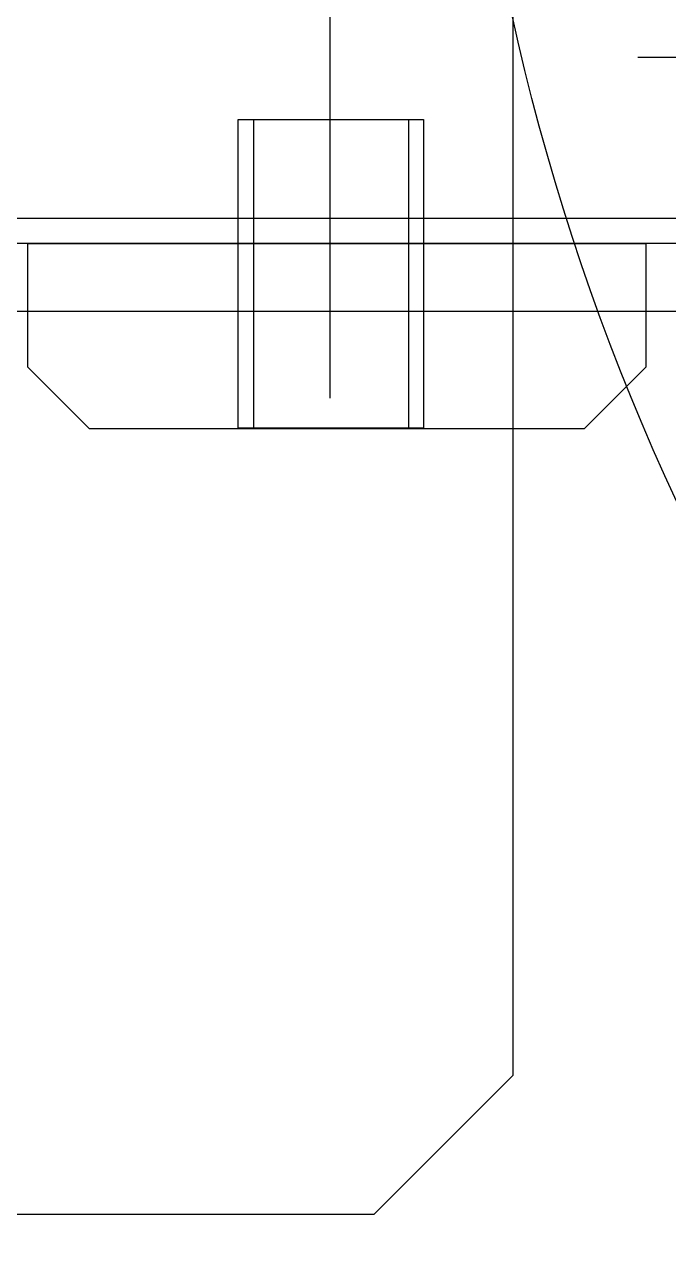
# Model space of a CAD drawing. Extents: x -381 to 213, y -63 to 250.
# Drawn here: x -162.89 to -152.47, y -15.53 to 4.36 of the extents above; entities that cross this region are included whole.
import ezdxf

# ---------------------------------------------------------------- set-up
doc = ezdxf.new("R2010")
doc.units = 0
doc.header["$MEASUREMENT"] = 0
for name, pattern in [('K5LT65535', [0]), ('K5LT_AXLED', [19.5, 15, -1.5, 1.5, -1.5]), ('K5LT_BASIC', [0])]:
    doc.linetypes.add(name, pattern=pattern)
doc.layers.add('Системный слой', color=7, linetype='Continuous')

# ---------------------------------------------------------------- blocks, each defined once
blk = doc.blocks.new('*U')
at = {"layer": 'Системный слой', "color": 30, "linetype": 'K5LT_AXLED'}
for p, q in [((54.117, 5.679), (54.117, -7.821)), ((54.117, 5.679), (54.117, -8.321)), ((54.117, 5.679), (54.117, -7.821)), ((62.602, -2.806), (59.102, -2.806))]:
    blk.add_line(p, q, dxfattribs=at)
at = {"layer": 'Системный слой', "color": 5, "linetype": 'K5LT_BASIC'}
for p, q in [((156.17, 1.223), (-168.83, 1.223)), ((-168.83, -0.277), (156.17, -0.277)), ((52.634, -3.81), (55.634, -3.81)), ((52.634, -8.81), (52.634, -3.81)), ((52.889, -3.81), (55.389, -3.81)), ((52.889, -8.81), (52.889, -3.81)), ((55.389, -3.81), (55.389, -8.81)), ((55.634, -3.81), (55.634, -8.81)), ((64.117, -5.821), (44.117, -5.821)), ((49.231, -5.821), (59.231, -5.821)), ((49.231, -7.821), (49.231, -5.821)), ((59.231, -5.821), (59.231, -7.821)), ((50.231, -8.821), (49.231, -7.821)), ((59.231, -7.821), (58.231, -8.821)), ((58.231, -8.821), (50.231, -8.821)), ((55.634, -8.81), (52.634, -8.81)), ((55.389, -8.81), (52.889, -8.81))]:
    blk.add_line(p, q, dxfattribs=at)
blk = doc.blocks.new('*F')
at = {"layer": 'Системный слой', "color": 5, "linetype": 'K5LT65535'}
blk.add_lwpolyline([(61.31, -34.166), (-32.345, -34.121), (-47.082, -29.094), (-58.662, -6.988), (-60.958, -2.49), (-65.073, -0.385), (-75.983, 2.103), (-86.605, 2.103), (-95.888, 2.103), (-104.022, -0.385), (-108.998, -5.361), (-114.262, -13.687), (-130.243, -13.687), (-130.243, 12.152), (-51.58, 12.152), (-42.01, -15.983), (-39.427, -18.567), (-35.886, -20.385), (-31.867, -21.534), (54.835, -21.534), (57.084, -19.285), (57.084, 15.692), (64.596, 15.692), (64.622, 7.622)], dxfattribs=at)
at = {"layer": 'Системный слой', "color": 5, "linetype": 'K5LT_BASIC'}
for radius in [62.534, 62.534, 37.817, 37.817]:
    blk.add_circle((94.013, 5.981), radius, dxfattribs=at)
at = {"layer": 'Системный слой'}
blk.add_blockref('*U', (0, 0), dxfattribs=at)
blk.add_blockref('*U', (0, 0), dxfattribs=at)
blk.add_blockref('*U', (0, 0), dxfattribs=at)
blk.add_blockref('*U', (0, 0), dxfattribs=at)
blk.add_blockref('*U', (0, 0), dxfattribs=at)
blk.add_blockref('*U', (0, 0), dxfattribs=at)
blk.add_blockref('*U', (0, 0), dxfattribs=at)
blk.add_blockref('*U', (0, 0), dxfattribs=at)
blk.add_blockref('*U', (0, 0), dxfattribs=at)
blk.add_blockref('*U', (0, 0), dxfattribs=at)
blk.add_blockref('*U', (0, 0), dxfattribs=at)
blk.add_blockref('*U', (0, 0), dxfattribs=at)
blk.add_blockref('*U', (0, 0), dxfattribs=at)
blk.add_blockref('*U', (0, 0), dxfattribs=at)
blk.add_blockref('*U', (0, 0), dxfattribs=at)
blk.add_blockref('*U', (0, 0), dxfattribs=at)
blk.add_blockref('*U', (0, 0), dxfattribs=at)
blk.add_blockref('*U', (0, 0), dxfattribs=at)
blk.add_blockref('*U', (0, 0), dxfattribs=at)
blk.add_blockref('*U', (0, 0), dxfattribs=at)
blk.add_blockref('*U', (0, 0), dxfattribs=at)
blk.add_blockref('*U', (0, 0), dxfattribs=at)
blk.add_blockref('*U', (0, 0), dxfattribs=at)
blk.add_blockref('*U', (0, 0), dxfattribs=at)
blk.add_blockref('*U', (0, 0), dxfattribs=at)
blk.add_blockref('*U', (0, 0), dxfattribs=at)
blk.add_blockref('*U', (0, 0), dxfattribs=at)
blk.add_blockref('*U', (0, 0), dxfattribs=at)
blk.add_blockref('*U', (0, 0), dxfattribs=at)
blk.add_blockref('*U', (0, 0), dxfattribs=at)
blk.add_blockref('*U', (0, 0), dxfattribs=at)
blk.add_blockref('*U', (0, 0), dxfattribs=at)
blk.add_blockref('*U', (0, 0), dxfattribs=at)
blk.add_blockref('*U', (0, 0), dxfattribs=at)
blk.add_blockref('*U', (0, 0), dxfattribs=at)
blk.add_blockref('*U', (0, 0), dxfattribs=at)
blk.add_blockref('*U', (0, 0), dxfattribs=at)
blk.add_blockref('*U', (0, 0), dxfattribs=at)
blk.add_blockref('*U', (0, 0), dxfattribs=at)
blk.add_blockref('*U', (0, 0), dxfattribs=at)
blk.add_blockref('*U', (0, 0), dxfattribs=at)
blk.add_blockref('*U', (0, 0), dxfattribs=at)
blk.add_blockref('*U', (0, 0), dxfattribs=at)
blk.add_blockref('*U', (0, 0), dxfattribs=at)
blk.add_blockref('*U', (0, 0), dxfattribs=at)
blk.add_blockref('*U', (0, 0), dxfattribs=at)
blk.add_blockref('*U', (0, 0), dxfattribs=at)
blk.add_blockref('*U', (0, 0), dxfattribs=at)
blk.add_blockref('*U', (0, 0), dxfattribs=at)
blk.add_blockref('*U', (0, 0), dxfattribs=at)
blk.add_blockref('*U', (0, 0), dxfattribs=at)
blk.add_blockref('*U', (0, 0), dxfattribs=at)
blk.add_blockref('*U', (0, 0), dxfattribs=at)
blk.add_blockref('*U', (0, 0), dxfattribs=at)
blk.add_blockref('*U', (0, 0), dxfattribs=at)
blk.add_blockref('*U', (0, 0), dxfattribs=at)
blk.add_blockref('*U', (0, 0), dxfattribs=at)
blk.add_blockref('*U', (0, 0), dxfattribs=at)
blk.add_blockref('*U', (0, 0), dxfattribs=at)
blk.add_blockref('*U', (0, 0), dxfattribs=at)
blk.add_blockref('*U', (0, 0), dxfattribs=at)
blk.add_blockref('*U', (0, 0), dxfattribs=at)
blk.add_blockref('*U', (0, 0), dxfattribs=at)
blk.add_blockref('*U', (0, 0), dxfattribs=at)
blk.add_blockref('*U', (0, 0), dxfattribs=at)
blk.add_blockref('*U', (0, 0), dxfattribs=at)
blk.add_blockref('*U', (0, 0), dxfattribs=at)
blk.add_blockref('*U', (0, 0), dxfattribs=at)
blk.add_blockref('*U', (0, 0), dxfattribs=at)
blk.add_blockref('*U', (0, 0), dxfattribs=at)
blk.add_blockref('*U', (0, 0), dxfattribs=at)
blk.add_blockref('*U', (0, 0), dxfattribs=at)
blk.add_blockref('*U', (0, 0), dxfattribs=at)
blk.add_blockref('*U', (0, 0), dxfattribs=at)
blk.add_blockref('*U', (0, 0), dxfattribs=at)
blk.add_blockref('*U', (0, 0), dxfattribs=at)
blk.add_blockref('*U', (0, 0), dxfattribs=at)
blk.add_blockref('*U', (0, 0), dxfattribs=at)
blk.add_blockref('*U', (0, 0), dxfattribs=at)
blk.add_blockref('*U', (0, 0), dxfattribs=at)
blk.add_blockref('*U', (0, 0), dxfattribs=at)
blk.add_blockref('*U', (0, 0), dxfattribs=at)
blk.add_blockref('*U', (0, 0), dxfattribs=at)
blk.add_blockref('*U', (0, 0), dxfattribs=at)
blk.add_blockref('*U', (0, 0), dxfattribs=at)
blk.add_blockref('*U', (0, 0), dxfattribs=at)
blk.add_blockref('*U', (0, 0), dxfattribs=at)
blk.add_blockref('*U', (0, 0), dxfattribs=at)
blk.add_blockref('*U', (0, 0), dxfattribs=at)
blk.add_blockref('*U', (0, 0), dxfattribs=at)
blk.add_blockref('*U', (0, 0), dxfattribs=at)
blk.add_blockref('*U', (0, 0), dxfattribs=at)
blk.add_blockref('*U', (0, 0), dxfattribs=at)
blk.add_blockref('*U', (0, 0), dxfattribs=at)
blk.add_blockref('*U', (0, 0), dxfattribs=at)
blk.add_blockref('*U', (0, 0), dxfattribs=at)
blk.add_blockref('*U', (0, 0), dxfattribs=at)
blk.add_blockref('*U', (0, 0), dxfattribs=at)
blk.add_blockref('*U', (0, 0), dxfattribs=at)
blk.add_blockref('*U', (0, 0), dxfattribs=at)
blk.add_blockref('*U', (0, 0), dxfattribs=at)
blk.add_blockref('*U', (0, 0), dxfattribs=at)
blk.add_blockref('*U', (0, 0), dxfattribs=at)
blk.add_blockref('*U', (0, 0), dxfattribs=at)
blk.add_blockref('*U', (0, 0), dxfattribs=at)
blk.add_blockref('*U', (0, 0), dxfattribs=at)
blk.add_blockref('*U', (0, 0), dxfattribs=at)
blk.add_blockref('*U', (0, 0), dxfattribs=at)
blk.add_blockref('*U', (0, 0), dxfattribs=at)
blk.add_blockref('*U', (0, 0), dxfattribs=at)
blk.add_blockref('*U', (0, 0), dxfattribs=at)
blk.add_blockref('*U', (0, 0), dxfattribs=at)
blk.add_blockref('*U', (0, 0), dxfattribs=at)
blk.add_blockref('*U', (0, 0), dxfattribs=at)
blk.add_blockref('*U', (0, 0), dxfattribs=at)
blk.add_blockref('*U', (0, 0), dxfattribs=at)
blk.add_blockref('*U', (0, 0), dxfattribs=at)
blk.add_blockref('*U', (0, 0), dxfattribs=at)
blk.add_blockref('*U', (0, 0), dxfattribs=at)
blk.add_blockref('*U', (0, 0), dxfattribs=at)
blk.add_blockref('*U', (0, 0), dxfattribs=at)
blk.add_blockref('*U', (0, 0), dxfattribs=at)
blk.add_blockref('*U', (0, 0), dxfattribs=at)
blk.add_blockref('*U', (0, 0), dxfattribs=at)
blk.add_blockref('*U', (0, 0), dxfattribs=at)
blk.add_blockref('*U', (0, 0), dxfattribs=at)
blk.add_blockref('*U', (0, 0), dxfattribs=at)
blk.add_blockref('*U', (0, 0), dxfattribs=at)
blk.add_blockref('*U', (0, 0), dxfattribs=at)
blk.add_blockref('*U', (0, 0), dxfattribs=at)
blk.add_blockref('*U', (0, 0), dxfattribs=at)
blk.add_blockref('*U', (0, 0), dxfattribs=at)
blk.add_blockref('*U', (0, 0), dxfattribs=at)
blk.add_blockref('*U', (0, 0), dxfattribs=at)
blk.add_blockref('*U', (0, 0), dxfattribs=at)
blk.add_blockref('*U', (0, 0), dxfattribs=at)
blk.add_blockref('*U', (0, 0), dxfattribs=at)
blk.add_blockref('*U', (0, 0), dxfattribs=at)
blk.add_blockref('*U', (0, 0), dxfattribs=at)
blk.add_blockref('*U', (0, 0), dxfattribs=at)
blk.add_blockref('*U', (0, 0), dxfattribs=at)
blk.add_blockref('*U', (0, 0), dxfattribs=at)
blk.add_blockref('*U', (0, 0), dxfattribs=at)
blk.add_blockref('*U', (0, 0), dxfattribs=at)
blk.add_blockref('*U', (0, 0), dxfattribs=at)
blk.add_blockref('*U', (0, 0), dxfattribs=at)
blk.add_blockref('*U', (0, 0), dxfattribs=at)
blk.add_blockref('*U', (0, 0), dxfattribs=at)
blk.add_blockref('*U', (0, 0), dxfattribs=at)
blk.add_blockref('*U', (0, 0), dxfattribs=at)
blk.add_blockref('*U', (0, 0), dxfattribs=at)
blk.add_blockref('*U', (0, 0), dxfattribs=at)
blk.add_blockref('*U', (0, 0), dxfattribs=at)
blk.add_blockref('*U', (0, 0), dxfattribs=at)
blk.add_blockref('*U', (0, 0), dxfattribs=at)
blk.add_blockref('*U', (0, 0), dxfattribs=at)
blk.add_blockref('*U', (0, 0), dxfattribs=at)
blk.add_blockref('*U', (0, 0), dxfattribs=at)
blk.add_blockref('*U', (0, 0), dxfattribs=at)
blk.add_blockref('*U', (0, 0), dxfattribs=at)
blk.add_blockref('*U', (0, 0), dxfattribs=at)
blk.add_blockref('*U', (0, 0), dxfattribs=at)
blk.add_blockref('*U', (0, 0), dxfattribs=at)
blk.add_blockref('*U', (0, 0), dxfattribs=at)
blk.add_blockref('*U', (0, 0), dxfattribs=at)
blk.add_blockref('*U', (0, 0), dxfattribs=at)
blk.add_blockref('*U', (0, 0), dxfattribs=at)
blk.add_blockref('*U', (0, 0), dxfattribs=at)
blk.add_blockref('*U', (0, 0), dxfattribs=at)
blk.add_blockref('*U', (0, 0), dxfattribs=at)
blk.add_blockref('*U', (0, 0), dxfattribs=at)
blk.add_blockref('*U', (0, 0), dxfattribs=at)
blk.add_blockref('*U', (0, 0), dxfattribs=at)
blk.add_blockref('*U', (0, 0), dxfattribs=at)
blk.add_blockref('*U', (0, 0), dxfattribs=at)
blk.add_blockref('*U', (0, 0), dxfattribs=at)
blk.add_blockref('*U', (0, 0), dxfattribs=at)
blk.add_blockref('*U', (0, 0), dxfattribs=at)
blk.add_blockref('*U', (0, 0), dxfattribs=at)
blk.add_blockref('*U', (0, 0), dxfattribs=at)
blk.add_blockref('*U', (0, 0), dxfattribs=at)
blk.add_blockref('*U', (0, 0), dxfattribs=at)
blk.add_blockref('*U', (0, 0), dxfattribs=at)
blk.add_blockref('*U', (0, 0), dxfattribs=at)
blk.add_blockref('*U', (0, 0), dxfattribs=at)
blk.add_blockref('*U', (0, 0), dxfattribs=at)
blk.add_blockref('*U', (0, 0), dxfattribs=at)
blk.add_blockref('*U', (0, 0), dxfattribs=at)
blk.add_blockref('*U', (0, 0), dxfattribs=at)
blk.add_blockref('*U', (0, 0), dxfattribs=at)
blk.add_blockref('*U', (0, 0), dxfattribs=at)
blk.add_blockref('*U', (0, 0), dxfattribs=at)
blk.add_blockref('*U', (0, 0), dxfattribs=at)
blk.add_blockref('*U', (0, 0), dxfattribs=at)
blk.add_blockref('*U', (0, 0), dxfattribs=at)
blk.add_blockref('*U', (0, 0), dxfattribs=at)
blk.add_blockref('*U', (0, 0), dxfattribs=at)
blk.add_blockref('*U', (0, 0), dxfattribs=at)
blk.add_blockref('*U', (0, 0), dxfattribs=at)
blk.add_blockref('*U', (0, 0), dxfattribs=at)
blk.add_blockref('*U', (0, 0), dxfattribs=at)
blk.add_blockref('*U', (0, 0), dxfattribs=at)
blk.add_blockref('*U', (0, 0), dxfattribs=at)
blk.add_blockref('*U', (0, 0), dxfattribs=at)
blk.add_blockref('*U', (0, 0), dxfattribs=at)
blk.add_blockref('*U', (0, 0), dxfattribs=at)
blk.add_blockref('*U', (0, 0), dxfattribs=at)

msp = doc.modelspace()

# ---------------------------------------------------------------- block references
at = {"layer": 'Системный слой'}
for name, p in [('*F', (-212.068, 6.637)), ('*U', (0, 0)), ('*U', (0, 0)), ('*U', (0, 0)), ('*U', (0, 0)), ('*U', (0, 0)), ('*U', (0, 0)), ('*U', (0, 0)), ('*U', (0, 0)), ('*U', (0, 0)), ('*U', (0, 0)), ('*U', (0, 0)), ('*U', (0, 0)), ('*U', (0, 0)), ('*U', (0, 0))]:
    msp.add_blockref(name, p, dxfattribs=at)

doc.saveas('drawing.dxf')
